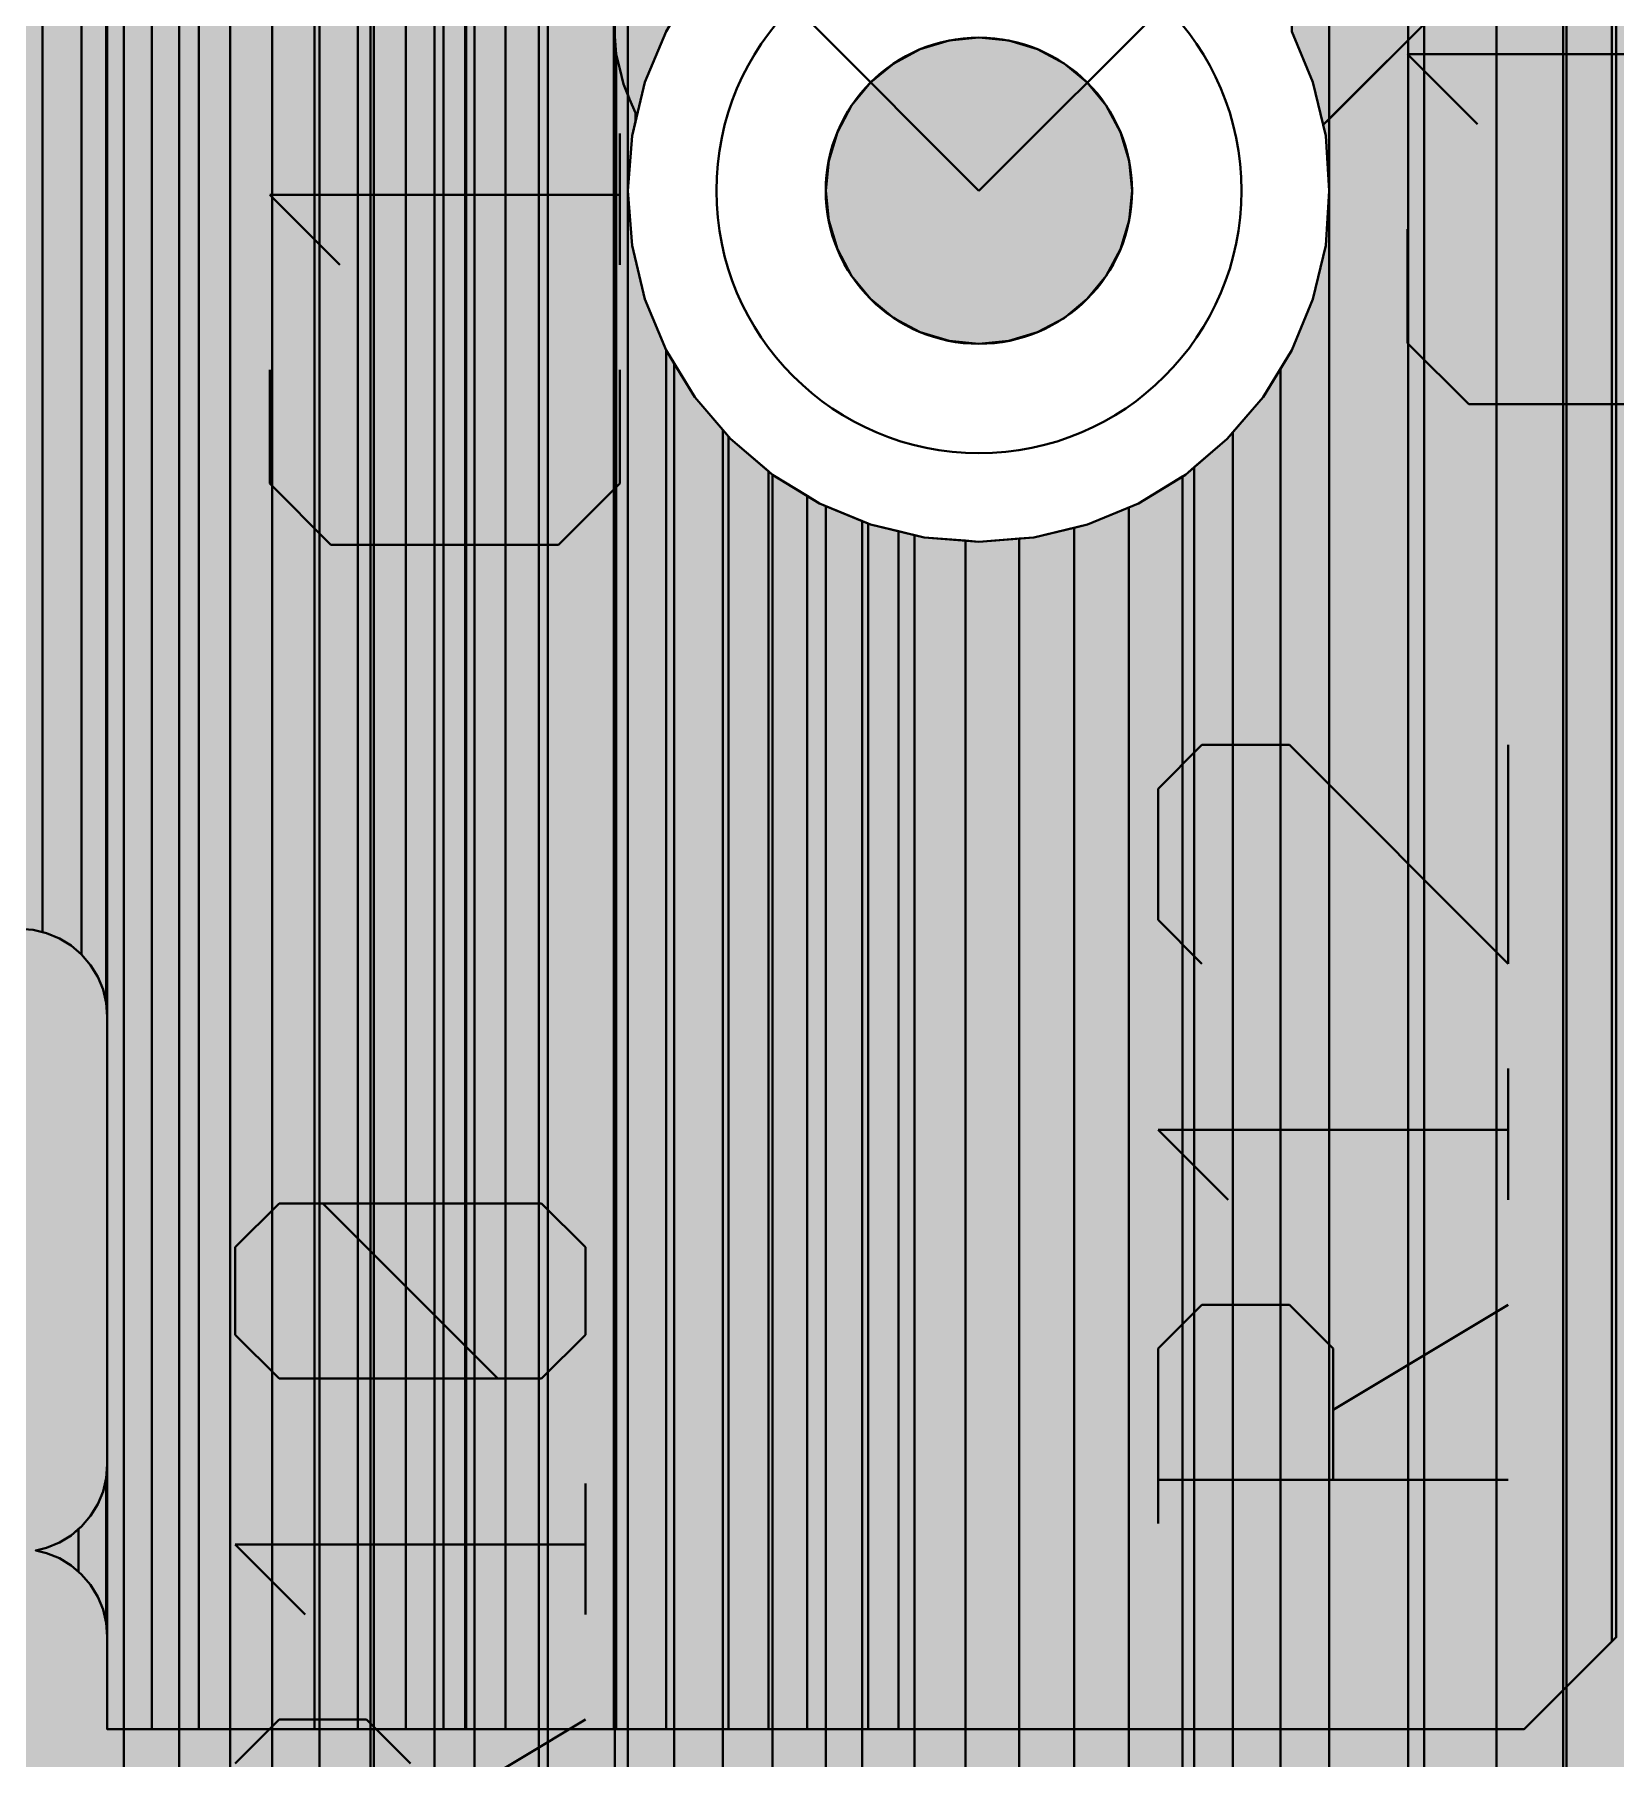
# Model space of a CAD drawing. Header units: millimetres. Extents: x 2 to 110, y 3 to 56.
# Drawn here: x 61.98 to 66.57, y 14.31 to 19.32 of the extents above; entities that cross this region are included whole.
import ezdxf

# ---------------------------------------------------------------- set-up
doc = ezdxf.new("R2010")
doc.units = ezdxf.units.MM
for name, color, linetype in [('bottom_copper', 7, 'Continuous'), ('drill_plated', 7, 'Continuous'), ('top_copper', 7, 'Continuous'), ('top_silk', 7, 'Continuous')]:
    doc.layers.add(name, color=color, linetype=linetype)

# ---------------------------------------------------------------- blocks, each defined once
blk = doc.blocks.new('Block29029')
at = {"layer": 'bottom_copper', "lineweight": 40}
for points in [[(1.3459, 0), (0.9682, 0), (0.9682, 51.435), (1.3459, 51.435), (1.3459, 0)], [(0.9682, 0), (0.9582, 0), (0.9582, 49.6506), (0.9682, 49.82), (0.9682, 0)], [(0.9582, 0), (0.7647, 0), (0.7647, 49.1835), (0.8535, 49.3284), (0.9185, 49.4854), (0.9582, 49.6506), (0.9582, 0)], [(0.7647, 0), (0.5548, 0), (0.5548, 48.9693), (0.6544, 49.0543), (0.7647, 49.1835), (0.7647, 0)], [(0.5548, 7.962), (0.5454, 8.1214), (0.5081, 8.2769), (0.5081, 48.9335), (0.5252, 48.944), (0.5548, 48.9693), (0.5548, 7.962)], [(0.5081, 8.2769), (0.4469, 8.4247), (0.3633, 8.561), (0.2788, 8.6599), (0.2788, 48.8132), (0.3803, 48.8552), (0.5081, 48.9335), (0.5081, 8.2769)], [(0.2788, 15.328), (0.2694, 15.4874), (0.2321, 15.6429), (0.1709, 15.7907), (0.1709, 48.7776), (0.2233, 48.7902), (0.2788, 48.8132), (0.2788, 15.328)], [(0.2788, 8.6599), (0.2594, 8.6826), (0.1378, 8.7865), (0.1378, 14.8113), (0.1709, 14.8653), (0.2321, 15.0131), (0.2694, 15.1686), (0.2788, 15.328), (0.2788, 8.6599)], [(0.1378, 8.7865), (0.0015, 8.8701), (0, 8.8707), (0, 14.6268), (0.0873, 14.729), (0.1378, 14.8113), (0.1378, 8.7865)], [(0, 8.8707), (-0.113, 8.9175), (-0.113, 14.525), (-0.0166, 14.6074), (0, 14.6268), (0, 8.8707)]]:
    blk.add_hatch(color=7, dxfattribs=at).paths.add_polyline_path(points, flags=0)
at = {"layer": 'bottom_copper', "color": 7, "lineweight": 40}
for points in [[(1.3459, 0), (0.9682, 0), (0.9682, 51.435), (1.3459, 51.435), (1.3459, 0)], [(0.9682, 0), (0.9582, 0), (0.9582, 49.6506), (0.9682, 49.82), (0.9682, 0)], [(0.9582, 0), (0.7647, 0), (0.7647, 49.1835), (0.8535, 49.3284), (0.9185, 49.4854), (0.9582, 49.6506), (0.9582, 0)], [(0.7647, 0), (0.5548, 0), (0.5548, 48.9693), (0.6544, 49.0543), (0.7647, 49.1835), (0.7647, 0)], [(0.5548, 7.962), (0.5454, 8.1214), (0.5081, 8.2769), (0.5081, 48.9335), (0.5252, 48.944), (0.5548, 48.9693), (0.5548, 7.962)], [(0.5081, 8.2769), (0.4469, 8.4247), (0.3633, 8.561), (0.2788, 8.6599), (0.2788, 48.8132), (0.3803, 48.8552), (0.5081, 48.9335), (0.5081, 8.2769)], [(0.2788, 15.328), (0.2694, 15.4874), (0.2321, 15.6429), (0.1709, 15.7907), (0.1709, 48.7776), (0.2233, 48.7902), (0.2788, 48.8132), (0.2788, 15.328)], [(0.2788, 8.6599), (0.2594, 8.6826), (0.1378, 8.7865), (0.1378, 14.8113), (0.1709, 14.8653), (0.2321, 15.0131), (0.2694, 15.1686), (0.2788, 15.328), (0.2788, 8.6599)], [(0.1378, 8.7865), (0.0015, 8.8701), (0, 8.8707), (0, 14.6268), (0.0873, 14.729), (0.1378, 14.8113), (0.1378, 8.7865)], [(0, 8.8707), (-0.113, 8.9175), (-0.113, 14.525), (-0.0166, 14.6074), (0, 14.6268), (0, 8.8707)]]:
    blk.add_lwpolyline(points, close=True, dxfattribs=at)
blk = doc.blocks.new('Block30709')
at = {"layer": 'bottom_copper', "lineweight": 40}
for points in [[(1.0695, 0), (1.0431, 0), (1.0431, 48.944), (1.0695, 48.9665), (1.0695, 0)], [(1.0431, 0), (0.8566, 0), (0.8566, 48.838), (0.8982, 48.8552), (1.0431, 48.944), (1.0431, 0)], [(0.8566, 0), (0.7412, 0), (0.7412, 38.2971), (0.7487, 38.3093), (0.8099, 38.4571), (0.8472, 38.6126), (0.8566, 38.772), (0.8566, 0)], [(0.7412, 0), (0.5646, 0), (0.5646, 38.0554), (0.6651, 38.173), (0.7412, 38.2971), (0.7412, 0)], [(1.2641, 0), (1.0695, 0), (1.0695, 23.202), (1.082, 23.0426), (1.1193, 22.8871), (1.1805, 22.7393), (1.2641, 22.603), (1.2641, 0)], [(1.3016, 0), (1.2641, 0), (1.2641, 22.603), (1.3016, 22.5591), (1.3016, 0)], [(1.4364, 15.8295), (1.4126, 15.7907), (1.3514, 15.6429), (1.3141, 15.4874), (1.3016, 15.328), (1.3016, 22.5591), (1.368, 22.4814), (1.4364, 22.423), (1.4364, 15.8295)], [(0.5646, 0), (0.5552, 0), (0.5552, 18.4706), (0.5646, 18.63), (0.5646, 0)], [(0.5552, 0), (0.4066, 0), (0.4066, 18.0856), (0.4567, 18.1673), (0.5179, 18.3151), (0.5552, 18.4706), (0.5552, 0)], [(0.4066, 0), (0.2692, 0), (0.2692, 17.9094), (0.3731, 18.031), (0.4066, 18.0856), (0.4066, 0)], [(0.2692, 0), (0.1476, 0), (0.1476, 17.8055), (0.2692, 17.9094), (0.2692, 0)], [(0.1476, 0), (0, 0), (0, 17.7172), (0.0113, 17.7219), (0.1476, 17.8055), (0.1476, 0)], [(0, 0), (-0.161, 0), (-0.161, 17.6549), (-0.1365, 17.6607), (0, 17.7172), (0, 0)], [(1.4364, 0), (1.3016, 0), (1.3016, 15.328), (1.3141, 15.1686), (1.3514, 15.0131), (1.4126, 14.8653), (1.4364, 14.8265), (1.4364, 0)], [(1.5776, 0), (1.4364, 0), (1.4364, 14.8265), (1.4962, 14.729), (1.5776, 14.6337), (1.5776, 0)], [(1.7217, 8.4787), (1.6886, 8.4247), (1.6274, 8.2769), (1.5901, 8.1214), (1.5776, 7.962), (1.5776, 14.6337), (1.6001, 14.6074), (1.7217, 14.5035), (1.7217, 8.4787)], [(2.9449, 8.9175), (2.9116, 8.9313), (2.9116, 14.4985), (2.9197, 14.5035), (2.9449, 14.525), (2.9449, 8.9175)], [(1.8761, 8.6826), (1.7722, 8.561), (1.7217, 8.4787), (1.7217, 14.5035), (1.858, 14.4199), (1.8761, 14.4124), (1.8761, 8.6826)], [(2.9116, 8.9313), (2.7561, 8.9686), (2.7561, 14.4086), (2.7834, 14.4199), (2.9116, 14.4985), (2.9116, 8.9313)], [(1.9818, 8.7729), (1.8761, 8.6826), (1.8761, 14.4124), (1.9818, 14.3686), (1.9818, 8.7729)], [(2.134, 8.8701), (1.9977, 8.7865), (1.9818, 8.7729), (1.9818, 14.3686), (2.0058, 14.3587), (2.134, 14.3279), (2.134, 8.8701)], [(2.7561, 8.9686), (2.5967, 8.9811), (2.5967, 14.3494), (2.6356, 14.3587), (2.7561, 14.4086), (2.7561, 8.9686)], [(2.2818, 8.9313), (2.134, 8.8701), (2.134, 14.3279), (2.1613, 14.3214), (2.2818, 14.312), (2.2818, 8.9313)], [(2.4373, 8.9686), (2.2818, 8.9313), (2.2818, 14.312), (2.3207, 14.3089), (2.4373, 14.318), (2.4373, 8.9686)], [(2.5967, 8.9811), (2.4373, 8.9686), (2.4373, 14.318), (2.4801, 14.3214), (2.5967, 14.3494), (2.5967, 8.9811)]]:
    blk.add_hatch(color=7, dxfattribs=at).paths.add_polyline_path(points, flags=0)
at = {"layer": 'bottom_copper', "color": 7, "lineweight": 40}
for points in [[(1.0695, 0), (1.0431, 0), (1.0431, 48.944), (1.0695, 48.9665), (1.0695, 0)], [(1.0431, 0), (0.8566, 0), (0.8566, 48.838), (0.8982, 48.8552), (1.0431, 48.944), (1.0431, 0)], [(0.8566, 0), (0.7412, 0), (0.7412, 38.2971), (0.7487, 38.3093), (0.8099, 38.4571), (0.8472, 38.6126), (0.8566, 38.772), (0.8566, 0)], [(0.7412, 0), (0.5646, 0), (0.5646, 38.0554), (0.6651, 38.173), (0.7412, 38.2971), (0.7412, 0)], [(1.2641, 0), (1.0695, 0), (1.0695, 23.202), (1.082, 23.0426), (1.1193, 22.8871), (1.1805, 22.7393), (1.2641, 22.603), (1.2641, 0)], [(1.3016, 0), (1.2641, 0), (1.2641, 22.603), (1.3016, 22.5591), (1.3016, 0)], [(1.4364, 15.8295), (1.4126, 15.7907), (1.3514, 15.6429), (1.3141, 15.4874), (1.3016, 15.328), (1.3016, 22.5591), (1.368, 22.4814), (1.4364, 22.423), (1.4364, 15.8295)], [(0.5646, 0), (0.5552, 0), (0.5552, 18.4706), (0.5646, 18.63), (0.5646, 0)], [(0.5552, 0), (0.4066, 0), (0.4066, 18.0856), (0.4567, 18.1673), (0.5179, 18.3151), (0.5552, 18.4706), (0.5552, 0)], [(0.4066, 0), (0.2692, 0), (0.2692, 17.9094), (0.3731, 18.031), (0.4066, 18.0856), (0.4066, 0)], [(0.2692, 0), (0.1476, 0), (0.1476, 17.8055), (0.2692, 17.9094), (0.2692, 0)], [(0.1476, 0), (0, 0), (0, 17.7172), (0.0113, 17.7219), (0.1476, 17.8055), (0.1476, 0)], [(0, 0), (-0.161, 0), (-0.161, 17.6549), (-0.1365, 17.6607), (0, 17.7172), (0, 0)], [(1.4364, 0), (1.3016, 0), (1.3016, 15.328), (1.3141, 15.1686), (1.3514, 15.0131), (1.4126, 14.8653), (1.4364, 14.8265), (1.4364, 0)], [(1.5776, 0), (1.4364, 0), (1.4364, 14.8265), (1.4962, 14.729), (1.5776, 14.6337), (1.5776, 0)], [(1.7217, 8.4787), (1.6886, 8.4247), (1.6274, 8.2769), (1.5901, 8.1214), (1.5776, 7.962), (1.5776, 14.6337), (1.6001, 14.6074), (1.7217, 14.5035), (1.7217, 8.4787)], [(2.9449, 8.9175), (2.9116, 8.9313), (2.9116, 14.4985), (2.9197, 14.5035), (2.9449, 14.525), (2.9449, 8.9175)], [(1.8761, 8.6826), (1.7722, 8.561), (1.7217, 8.4787), (1.7217, 14.5035), (1.858, 14.4199), (1.8761, 14.4124), (1.8761, 8.6826)], [(2.9116, 8.9313), (2.7561, 8.9686), (2.7561, 14.4086), (2.7834, 14.4199), (2.9116, 14.4985), (2.9116, 8.9313)], [(1.9818, 8.7729), (1.8761, 8.6826), (1.8761, 14.4124), (1.9818, 14.3686), (1.9818, 8.7729)], [(2.134, 8.8701), (1.9977, 8.7865), (1.9818, 8.7729), (1.9818, 14.3686), (2.0058, 14.3587), (2.134, 14.3279), (2.134, 8.8701)], [(2.7561, 8.9686), (2.5967, 8.9811), (2.5967, 14.3494), (2.6356, 14.3587), (2.7561, 14.4086), (2.7561, 8.9686)], [(2.2818, 8.9313), (2.134, 8.8701), (2.134, 14.3279), (2.1613, 14.3214), (2.2818, 14.312), (2.2818, 8.9313)], [(2.4373, 8.9686), (2.2818, 8.9313), (2.2818, 14.312), (2.3207, 14.3089), (2.4373, 14.318), (2.4373, 8.9686)], [(2.5967, 8.9811), (2.4373, 8.9686), (2.4373, 14.318), (2.4801, 14.3214), (2.5967, 14.3494), (2.5967, 8.9811)]]:
    blk.add_lwpolyline(points, close=True, dxfattribs=at)
blk = doc.blocks.new('Block31007')
at = {"layer": 'bottom_copper', "lineweight": 40}
blk.add_hatch(color=7, dxfattribs=at).paths.add_polyline_path([(1.2132, 0), (0.073, 0), (0.073, 18.0722), (0.0983, 18.031), (0.2022, 17.9094), (0.3238, 17.8055), (0.4601, 17.7219), (0.6079, 17.6607), (0.7634, 17.6234), (0.9228, 17.6109), (1.0822, 17.6234), (1.2132, 17.6549), (1.2132, 0)], flags=0)
at = {"layer": 'bottom_copper', "color": 7, "lineweight": 40}
blk.add_lwpolyline([(1.2132, 0), (0.073, 0), (0.073, 18.0722), (0.0983, 18.031), (0.2022, 17.9094), (0.3238, 17.8055), (0.4601, 17.7219), (0.6079, 17.6607), (0.7634, 17.6234), (0.9228, 17.6109), (1.0822, 17.6234), (1.2132, 17.6549), (1.2132, 0)], close=True, dxfattribs=at)
blk = doc.blocks.new('Block97784')
at = {"layer": 'top_copper', "lineweight": 40}
for points in [[(0.8333, 0.267), (0.8211, 0.2548), (0.8211, 5.5815), (0.8258, 5.6008), (0.8333, 5.6321), (0.8333, 0.267)], [(0.8211, 0.2548), (0.5663, 0), (0, 0), (0, 4.6745), (0.6642, 5.3386), (0.6813, 5.3532), (0.7396, 5.4215), (0.7573, 5.4504), (0.7867, 5.4983), (0.7989, 5.5279), (0.8211, 5.5814), (0.8211, 0.2548)], [(0, 4.4668), (-0.0094, 4.6262), (-0.0169, 4.6576), (0, 4.6745), (0, 4.4668)], [(0, 0), (-1.2497, 0), (-1.2497, 3.478), (-1.1754, 3.4602), (-1.016, 3.4477), (-0.8566, 3.4602), (-0.7011, 3.4975), (-0.5533, 3.5587), (-0.417, 3.6423), (-0.2954, 3.7462), (-0.1915, 3.8678), (-0.1079, 4.0041), (-0.0467, 4.1519), (-0.0094, 4.3074), (0, 4.4668), (0, 0)]]:
    blk.add_hatch(color=7, dxfattribs=at).paths.add_polyline_path(points, flags=0)
at = {"layer": 'top_copper', "color": 7, "lineweight": 40}
for points in [[(0.8333, 0.267), (0.8211, 0.2548), (0.8211, 5.5815), (0.8258, 5.6008), (0.8333, 5.6321), (0.8333, 0.267)], [(0.8211, 0.2548), (0.5663, 0), (0, 0), (0, 4.6745), (0.6642, 5.3386), (0.6813, 5.3532), (0.7396, 5.4215), (0.7573, 5.4504), (0.7867, 5.4983), (0.7989, 5.5279), (0.8211, 5.5814), (0.8211, 0.2548)], [(0, 4.4668), (-0.0094, 4.6262), (-0.0169, 4.6576), (0, 4.6745), (0, 4.4668)], [(0, 0), (-1.2497, 0), (-1.2497, 3.478), (-1.1754, 3.4602), (-1.016, 3.4477), (-0.8566, 3.4602), (-0.7011, 3.4975), (-0.5533, 3.5587), (-0.417, 3.6423), (-0.2954, 3.7462), (-0.1915, 3.8678), (-0.1079, 4.0041), (-0.0467, 4.1519), (-0.0094, 4.3074), (0, 4.4668), (0, 0)]]:
    blk.add_lwpolyline(points, close=True, dxfattribs=at)
blk = doc.blocks.new('Block110843')
at = {"layer": 'top_copper', "lineweight": 40}
for points in [[(9.5618, -13.0906), (9.4219, -13.0906), (9.4219, -5.6367), (9.4592, -5.4812), (9.4648, -5.3853), (9.5618, -5.3853), (9.5618, -13.0906)], [(9.6705, -13.0906), (9.5618, -13.0906), (9.5618, -5.3853), (9.6705, -5.3853), (9.6705, -13.0906)], [(9.734, -13.0906), (9.6705, -13.0906), (9.6705, -5.3853), (9.734, -5.3853), (9.734, -13.0906)], [(9.4219, -13.0906), (9.2969, -13.0906), (9.2968, -5.8887), (9.3607, -5.7845), (9.4219, -5.6367), (9.4219, -13.0906)], [(9.2968, -13.0906), (9.1732, -13.0906), (9.1732, -6.0424), (9.2771, -5.9208), (9.2968, -5.8887), (9.2968, -13.0906)], [(9.1732, -13.0906), (8.9608, -13.0906), (8.9608, -6.202), (9.0516, -6.1463), (9.1732, -6.0424), (9.1732, -13.0906)], [(8.9608, -13.0906), (8.8249, -13.0906), (8.8249, -6.2673), (8.9153, -6.2299), (8.9608, -6.202), (8.9608, -13.0906)], [(8.8249, -13.0906), (8.6953, -13.0906), (8.6953, -6.3084), (8.7675, -6.2911), (8.8249, -6.2673), (8.8249, -13.0906)], [(8.5068, -10.7765), (8.4804, -10.7701), (8.4405, -10.767), (8.4305, -10.7678), (8.3547, -10.7678), (8.3547, -6.3332), (8.4526, -6.3409), (8.5068, -6.3366), (8.5068, -10.7765)], [(8.6207, -10.8416), (8.5903, -10.8157), (8.5562, -10.7948), (8.5192, -10.7795), (8.5068, -10.7765), (8.5068, -6.3366), (8.612, -6.3284), (8.6207, -6.3263), (8.6207, -10.8416)], [(8.6922, -10.9819), (8.6828, -10.9431), (8.6675, -10.9061), (8.6466, -10.872), (8.6207, -10.8416), (8.6207, -6.3263), (8.6922, -6.3092), (8.6922, -10.9819)], [(8.6953, -11.0218), (8.6922, -10.982), (8.6922, -6.3092), (8.6953, -6.3084), (8.6953, -11.0218)], [(9.7371, -13.0906), (9.734, -13.0906), (9.734, -7.2636), (9.7371, -7.3034), (9.7371, -13.0906)], [(9.8507, -13.0906), (9.7371, -13.0906), (9.7371, -7.3035), (9.7465, -7.3423), (9.7618, -7.3793), (9.7827, -7.4134), (9.8086, -7.4438), (9.839, -7.4697), (9.8507, -7.4769), (9.8507, -13.0906)], [(9.9735, -13.0906), (9.8507, -13.0906), (9.8507, -7.4769), (9.8731, -7.4906), (9.9101, -7.5059), (9.9489, -7.5153), (9.9735, -7.5172), (9.9735, -13.0906)], [(10.1653, -13.0906), (9.9735, -13.0906), (9.9735, -7.5172), (9.9888, -7.5184), (9.9988, -7.5176), (10.1653, -7.5176), (10.1653, -13.0906)], [(10.1724, -13.0906), (10.1653, -13.0906), (10.1653, -8.1375), (10.1724, -8.2272), (10.1724, -13.0906)], [(10.2056, -13.0906), (10.1724, -13.0906), (10.1724, -8.2273), (10.1825, -8.2695), (10.1934, -8.3147), (10.2056, -8.3443), (10.2056, -13.0906)], [(10.2278, -8.424), (10.2181, -8.4644), (10.2056, -8.6238), (10.2056, -8.3443), (10.2111, -8.3576), (10.2278, -8.3978), (10.2278, -8.424)], [(10.2278, -8.424), (10.2278, -8.3979), (10.2323, -8.4052), (10.2278, -8.424)], [(10.3166, -13.0906), (10.2056, -13.0906), (10.2056, -8.6238), (10.2181, -8.7832), (10.2554, -8.9387), (10.3166, -9.0865), (10.3166, -13.0906)], [(10.4982, -13.0906), (10.3166, -13.0906), (10.3166, -9.0865), (10.4002, -9.2228), (10.4982, -9.3375), (10.4982, -13.0906)], [(10.6142, -13.0906), (10.4982, -13.0906), (10.4982, -9.3375), (10.5041, -9.3444), (10.6142, -9.4385), (10.6142, -13.0906)], [(10.7265, -13.0906), (10.6142, -13.0906), (10.6142, -9.4385), (10.6257, -9.4483), (10.7265, -9.5101), (10.7265, -13.0906)], [(10.9036, -13.0906), (10.7265, -13.0906), (10.7265, -9.5101), (10.762, -9.5319), (10.9036, -9.5905), (10.9036, -13.0906)], [(10.991, -13.0906), (10.9036, -13.0906), (10.9036, -9.5905), (10.9098, -9.5931), (10.991, -9.6126), (10.991, -13.0906)], [(8.6953, -12.3218), (8.6945, -12.3118), (8.6945, -11.0317), (8.6953, -11.0218), (8.6953, -12.3218)], [(8.6922, -12.7818), (8.6828, -12.7429), (8.6675, -12.706), (8.6466, -12.6719), (8.6207, -12.6415), (8.612, -12.6341), (8.612, -12.5093), (8.6207, -12.5019), (8.6466, -12.4715), (8.6675, -12.4374), (8.6828, -12.4005), (8.6922, -12.3616), (8.6922, -12.7818)], [(8.6953, -12.8216), (8.6922, -12.7819), (8.6922, -12.3616), (8.6953, -12.3218), (8.6953, -12.8216)], [(8.612, -12.6341), (8.5903, -12.6155), (8.5562, -12.5946), (8.5192, -12.5793), (8.4875, -12.5717), (8.5192, -12.5641), (8.5562, -12.5488), (8.5903, -12.5279), (8.612, -12.5093), (8.612, -12.6341)], [(8.6953, -13.0906), (8.6945, -13.0906), (8.6945, -12.8316), (8.6953, -12.8216), (8.6953, -13.0906)]]:
    blk.add_hatch(color=7, dxfattribs=at).paths.add_polyline_path(points, flags=0)
at = {"layer": 'top_copper', "color": 7, "lineweight": 40}
for points in [[(9.5618, -13.0906), (9.4219, -13.0906), (9.4219, -5.6367), (9.4592, -5.4812), (9.4648, -5.3853), (9.5618, -5.3853), (9.5618, -13.0906)], [(9.6705, -13.0906), (9.5618, -13.0906), (9.5618, -5.3853), (9.6705, -5.3853), (9.6705, -13.0906)], [(9.734, -13.0906), (9.6705, -13.0906), (9.6705, -5.3853), (9.734, -5.3853), (9.734, -13.0906)], [(9.4219, -13.0906), (9.2969, -13.0906), (9.2968, -5.8887), (9.3607, -5.7845), (9.4219, -5.6367), (9.4219, -13.0906)], [(9.2968, -13.0906), (9.1732, -13.0906), (9.1732, -6.0424), (9.2771, -5.9208), (9.2968, -5.8887), (9.2968, -13.0906)], [(9.1732, -13.0906), (8.9608, -13.0906), (8.9608, -6.202), (9.0516, -6.1463), (9.1732, -6.0424), (9.1732, -13.0906)], [(8.9608, -13.0906), (8.8249, -13.0906), (8.8249, -6.2673), (8.9153, -6.2299), (8.9608, -6.202), (8.9608, -13.0906)], [(8.8249, -13.0906), (8.6953, -13.0906), (8.6953, -6.3084), (8.7675, -6.2911), (8.8249, -6.2673), (8.8249, -13.0906)], [(8.5068, -10.7765), (8.4804, -10.7701), (8.4405, -10.767), (8.4305, -10.7678), (8.3547, -10.7678), (8.3547, -6.3332), (8.4526, -6.3409), (8.5068, -6.3366), (8.5068, -10.7765)], [(8.6207, -10.8416), (8.5903, -10.8157), (8.5562, -10.7948), (8.5192, -10.7795), (8.5068, -10.7765), (8.5068, -6.3366), (8.612, -6.3284), (8.6207, -6.3263), (8.6207, -10.8416)], [(8.6922, -10.9819), (8.6828, -10.9431), (8.6675, -10.9061), (8.6466, -10.872), (8.6207, -10.8416), (8.6207, -6.3263), (8.6922, -6.3092), (8.6922, -10.9819)], [(8.6953, -11.0218), (8.6922, -10.982), (8.6922, -6.3092), (8.6953, -6.3084), (8.6953, -11.0218)], [(9.7371, -13.0906), (9.734, -13.0906), (9.734, -7.2636), (9.7371, -7.3034), (9.7371, -13.0906)], [(9.8507, -13.0906), (9.7371, -13.0906), (9.7371, -7.3035), (9.7465, -7.3423), (9.7618, -7.3793), (9.7827, -7.4134), (9.8086, -7.4438), (9.839, -7.4697), (9.8507, -7.4769), (9.8507, -13.0906)], [(9.9735, -13.0906), (9.8507, -13.0906), (9.8507, -7.4769), (9.8731, -7.4906), (9.9101, -7.5059), (9.9489, -7.5153), (9.9735, -7.5172), (9.9735, -13.0906)], [(10.1653, -13.0906), (9.9735, -13.0906), (9.9735, -7.5172), (9.9888, -7.5184), (9.9988, -7.5176), (10.1653, -7.5176), (10.1653, -13.0906)], [(10.1724, -13.0906), (10.1653, -13.0906), (10.1653, -8.1375), (10.1724, -8.2272), (10.1724, -13.0906)], [(10.2056, -13.0906), (10.1724, -13.0906), (10.1724, -8.2273), (10.1825, -8.2695), (10.1934, -8.3147), (10.2056, -8.3443), (10.2056, -13.0906)], [(10.2278, -8.424), (10.2181, -8.4644), (10.2056, -8.6238), (10.2056, -8.3443), (10.2111, -8.3576), (10.2278, -8.3978), (10.2278, -8.424)], [(10.2278, -8.424), (10.2278, -8.3979), (10.2323, -8.4052), (10.2278, -8.424)], [(10.3166, -13.0906), (10.2056, -13.0906), (10.2056, -8.6238), (10.2181, -8.7832), (10.2554, -8.9387), (10.3166, -9.0865), (10.3166, -13.0906)], [(10.4982, -13.0906), (10.3166, -13.0906), (10.3166, -9.0865), (10.4002, -9.2228), (10.4982, -9.3375), (10.4982, -13.0906)], [(10.6142, -13.0906), (10.4982, -13.0906), (10.4982, -9.3375), (10.5041, -9.3444), (10.6142, -9.4385), (10.6142, -13.0906)], [(10.7265, -13.0906), (10.6142, -13.0906), (10.6142, -9.4385), (10.6257, -9.4483), (10.7265, -9.5101), (10.7265, -13.0906)], [(10.9036, -13.0906), (10.7265, -13.0906), (10.7265, -9.5101), (10.762, -9.5319), (10.9036, -9.5905), (10.9036, -13.0906)], [(10.991, -13.0906), (10.9036, -13.0906), (10.9036, -9.5905), (10.9098, -9.5931), (10.991, -9.6126), (10.991, -13.0906)], [(8.6953, -12.3218), (8.6945, -12.3118), (8.6945, -11.0317), (8.6953, -11.0218), (8.6953, -12.3218)], [(8.6922, -12.7818), (8.6828, -12.7429), (8.6675, -12.706), (8.6466, -12.6719), (8.6207, -12.6415), (8.612, -12.6341), (8.612, -12.5093), (8.6207, -12.5019), (8.6466, -12.4715), (8.6675, -12.4374), (8.6828, -12.4005), (8.6922, -12.3616), (8.6922, -12.7818)], [(8.6953, -12.8216), (8.6922, -12.7819), (8.6922, -12.3616), (8.6953, -12.3218), (8.6953, -12.8216)], [(8.612, -12.6341), (8.5903, -12.6155), (8.5562, -12.5946), (8.5192, -12.5793), (8.4875, -12.5717), (8.5192, -12.5641), (8.5562, -12.5488), (8.5903, -12.5279), (8.612, -12.5093), (8.612, -12.6341)], [(8.6953, -13.0906), (8.6945, -13.0906), (8.6945, -12.8316), (8.6953, -12.8216), (8.6953, -13.0906)]]:
    blk.add_lwpolyline(points, close=True, dxfattribs=at)

msp = doc.modelspace()

# ---------------------------------------------------------------- hatches: boundary and pattern name
at = {"layer": 'bottom_copper', "lineweight": 40}
msp.add_hatch(color=7, dxfattribs=at).paths.add_polyline_path([(65.1601, 18.7793), (65.1348, 18.6959), (65.0937, 18.619), (65.0384, 18.5517), (64.9711, 18.4964), (64.8942, 18.4553), (64.8108, 18.43), (64.7241, 18.4215), (64.6374, 18.43), (64.554, 18.4553), (64.4771, 18.4964), (64.4098, 18.5517), (64.3545, 18.619), (64.3134, 18.6959), (64.2881, 18.7793), (64.2796, 18.866), (64.2881, 18.9527), (64.3134, 19.0361), (64.3545, 19.113), (64.4098, 19.1803), (64.4771, 19.2356), (64.554, 19.2767), (64.6374, 19.302), (64.7241, 19.3105), (64.8108, 19.302), (64.8942, 19.2767), (64.9711, 19.2356), (65.0384, 19.1803), (65.0937, 19.113), (65.1348, 19.0361), (65.1601, 18.9527), (65.1686, 18.866), (65.1601, 18.7793)], flags=0)
at = {"layer": 'drill_plated', "lineweight": 40}
msp.add_hatch(color=7, dxfattribs=at).paths.add_polyline_path([(65.1601, 18.7793), (65.1348, 18.6959), (65.0937, 18.619), (65.0384, 18.5517), (64.9711, 18.4964), (64.8942, 18.4553), (64.8108, 18.43), (64.7241, 18.4215), (64.6374, 18.43), (64.554, 18.4553), (64.4771, 18.4964), (64.4098, 18.5517), (64.3545, 18.619), (64.3134, 18.6959), (64.2881, 18.7793), (64.2796, 18.866), (64.2881, 18.9527), (64.3134, 19.0361), (64.3545, 19.113), (64.4098, 19.1803), (64.4771, 19.2356), (64.554, 19.2767), (64.6374, 19.302), (64.7241, 19.3105), (64.8108, 19.302), (64.8942, 19.2767), (64.9711, 19.2356), (65.0384, 19.1803), (65.0937, 19.113), (65.1348, 19.0361), (65.1601, 18.9527), (65.1686, 18.866), (65.1601, 18.7793)], flags=0)
at = {"layer": 'top_copper', "lineweight": 40}
msp.add_hatch(color=7, dxfattribs=at).paths.add_polyline_path([(65.1601, 18.7793), (65.1348, 18.6959), (65.0937, 18.619), (65.0384, 18.5517), (64.9711, 18.4964), (64.8942, 18.4553), (64.8108, 18.43), (64.7241, 18.4215), (64.6374, 18.43), (64.554, 18.4553), (64.4771, 18.4964), (64.4098, 18.5517), (64.3545, 18.619), (64.3134, 18.6959), (64.2881, 18.7793), (64.2796, 18.866), (64.2881, 18.9527), (64.3134, 19.0361), (64.3545, 19.113), (64.4098, 19.1803), (64.4771, 19.2356), (64.554, 19.2767), (64.6374, 19.302), (64.7241, 19.3105), (64.8108, 19.302), (64.8942, 19.2767), (64.9711, 19.2356), (65.0384, 19.1803), (65.0937, 19.113), (65.1348, 19.0361), (65.1601, 18.9527), (65.1686, 18.866), (65.1601, 18.7793)], flags=0)

# ---------------------------------------------------------------- linework, layer by layer
at = {"layer": 'bottom_copper', "color": 7, "lineweight": 40}
for p, q in [((62.2424, 3.538), (62.2424, 21.1929)), ((62.2424, 21.1929), (62.2424, 3.538)), ((63.816, 19.3287), (63.7548, 19.1809)), ((65.6934, 19.1809), (65.6322, 19.3287)), ((63.7548, 19.1809), (63.7175, 19.0254)), ((65.7307, 19.0254), (65.6934, 19.1809)), ((63.7175, 19.0254), (63.705, 18.866)), ((65.7401, 18.866), (65.7307, 19.0254)), ((63.705, 18.866), (63.7175, 18.7066)), ((65.7307, 18.7066), (65.7401, 18.866)), ((63.7175, 18.7066), (63.7548, 18.5511)), ((65.6934, 18.5511), (65.7307, 18.7066)), ((63.7548, 18.5511), (63.816, 18.4033)), ((65.6322, 18.4033), (65.6934, 18.5511)), ((63.816, 18.4033), (63.8996, 18.267)), ((65.5486, 18.267), (65.6322, 18.4033)), ((63.8996, 18.267), (64.0035, 18.1454)), ((65.4447, 18.1454), (65.5486, 18.267)), ((64.0035, 18.1454), (64.1251, 18.0415)), ((65.3483, 18.063), (65.4447, 18.1454)), ((64.1251, 18.0415), (64.2614, 17.9579)), ((65.1868, 17.9579), (65.3231, 18.0415)), ((65.3231, 18.0415), (65.3483, 18.063)), ((65.3483, 12.4555), (65.3483, 18.063)), ((65.3483, 18.063), (65.3483, 12.4555)), ((64.2614, 17.9579), (64.4092, 17.8967)), ((65.039, 17.8967), (65.1868, 17.9579)), ((64.4092, 17.8967), (64.5647, 17.8594)), ((64.8835, 17.8594), (65.039, 17.8967)), ((64.5647, 17.8594), (64.7241, 17.8469)), ((64.7241, 17.8469), (64.8835, 17.8594))]:
    msp.add_line(p, q, dxfattribs=at)
msp.add_lwpolyline([(65.1601, 18.7793), (65.1348, 18.6959), (65.0937, 18.619), (65.0384, 18.5517), (64.9711, 18.4964), (64.8942, 18.4553), (64.8108, 18.43), (64.7241, 18.4215), (64.6374, 18.43), (64.554, 18.4553), (64.4771, 18.4964), (64.4098, 18.5517), (64.3545, 18.619), (64.3134, 18.6959), (64.2881, 18.7793), (64.2796, 18.866), (64.2881, 18.9527), (64.3134, 19.0361), (64.3545, 19.113), (64.4098, 19.1803), (64.4771, 19.2356), (64.554, 19.2767), (64.6374, 19.302), (64.7241, 19.3105), (64.8108, 19.302), (64.8942, 19.2767), (64.9711, 19.2356), (65.0384, 19.1803), (65.0937, 19.113), (65.1348, 19.0361), (65.1601, 18.9527), (65.1686, 18.866), (65.1601, 18.7793)], close=True, dxfattribs=at)
for major_axis in [(0.762, 0), (0.4445, 0)]:
    msp.add_ellipse((64.7241, 18.866), major_axis=major_axis, ratio=1, dxfattribs=at)
at = {"layer": 'drill_plated', "color": 7, "lineweight": 40}
msp.add_lwpolyline([(65.1601, 18.7793), (65.1348, 18.6959), (65.0937, 18.619), (65.0384, 18.5517), (64.9711, 18.4964), (64.8942, 18.4553), (64.8108, 18.43), (64.7241, 18.4215), (64.6374, 18.43), (64.554, 18.4553), (64.4771, 18.4964), (64.4098, 18.5517), (64.3545, 18.619), (64.3134, 18.6959), (64.2881, 18.7793), (64.2796, 18.866), (64.2881, 18.9527), (64.3134, 19.0361), (64.3545, 19.113), (64.4098, 19.1803), (64.4771, 19.2356), (64.554, 19.2767), (64.6374, 19.302), (64.7241, 19.3105), (64.8108, 19.302), (64.8942, 19.2767), (64.9711, 19.2356), (65.0384, 19.1803), (65.0937, 19.113), (65.1348, 19.0361), (65.1601, 18.9527), (65.1686, 18.866), (65.1601, 18.7793)], close=True, dxfattribs=at)
msp.add_ellipse((64.7241, 18.866), major_axis=(0.4445, 0), ratio=1, dxfattribs=at)
at = {"layer": 'top_copper', "color": 7, "lineweight": 40}
for p, q in [((66.016, 20.1578), (64.7241, 18.866)), ((65.7232, 19.0568), (66.4043, 19.7378)), ((63.6647, 19.3523), (63.6718, 19.2626)), ((64.238, 19.3522), (64.7241, 18.866)), ((63.6718, 19.2626), (63.6718, 19.2625)), ((63.6718, 19.2625), (63.6819, 19.2203)), ((63.6819, 19.2203), (63.6928, 19.1751)), ((63.6928, 19.1751), (63.7105, 19.1322)), ((63.7105, 19.1322), (63.7272, 19.092)), ((63.7317, 19.0846), (63.7175, 19.0254)), ((63.7272, 19.092), (63.7272, 19.0919)), ((63.7272, 19.0919), (63.7317, 19.0846)), ((63.7175, 19.0254), (63.705, 18.866)), ((65.7307, 19.0254), (65.7232, 19.0568)), ((65.7401, 18.866), (65.7307, 19.0254)), ((63.705, 18.866), (63.7175, 18.7066)), ((65.7307, 18.7066), (65.7401, 18.866)), ((63.7175, 18.7066), (63.7548, 18.5511)), ((65.6934, 18.5511), (65.7307, 18.7066)), ((63.7548, 18.5511), (63.816, 18.4033)), ((65.6322, 18.4033), (65.6934, 18.5511)), ((63.816, 18.4033), (63.8996, 18.267)), ((65.5486, 18.267), (65.6322, 18.4033)), ((63.8996, 18.267), (64.0035, 18.1454)), ((65.4447, 18.1454), (65.5486, 18.267)), ((64.0035, 18.1454), (64.1251, 18.0415)), ((65.3231, 18.0415), (65.4447, 18.1454)), ((64.1251, 18.0415), (64.2614, 17.9579)), ((65.1868, 17.9579), (65.3231, 18.0415)), ((64.2614, 17.9579), (64.4092, 17.8967)), ((65.039, 17.8967), (65.1868, 17.9579)), ((64.4092, 17.8967), (64.4904, 17.8772)), ((64.4904, 14.3992), (64.4904, 17.8772)), ((64.4904, 17.8772), (64.5647, 17.8594)), ((64.4904, 17.8772), (64.4904, 14.3992)), ((64.8835, 17.8594), (65.039, 17.8967)), ((64.5647, 17.8594), (64.7241, 17.8469)), ((64.7241, 17.8469), (64.8835, 17.8594)), ((62.0186, 16.7103), (61.9798, 16.7197)), ((62.0556, 16.695), (62.0186, 16.7103)), ((62.0897, 16.6741), (62.0556, 16.695)), ((62.1201, 16.6482), (62.0897, 16.6741)), ((62.146, 16.6178), (62.1201, 16.6482)), ((62.1669, 16.5837), (62.146, 16.6178)), ((62.1822, 16.5467), (62.1669, 16.5837)), ((62.1916, 16.5079), (62.1822, 16.5467)), ((62.1916, 16.5078), (62.1916, 16.5079)), ((62.1947, 16.468), (62.1916, 16.5078)), ((62.1939, 16.4581), (62.1947, 16.468)), ((62.1939, 15.178), (62.1939, 16.4581)), ((62.1916, 15.1282), (62.1947, 15.168)), ((62.1947, 15.168), (62.1939, 15.178)), ((62.1822, 15.0893), (62.1916, 15.1282)), ((62.1669, 15.0524), (62.1822, 15.0893)), ((62.1201, 14.9879), (62.146, 15.0183)), ((62.146, 15.0183), (62.1669, 15.0524)), ((62.0897, 14.9619), (62.1201, 14.9879)), ((61.9869, 14.9181), (62.0186, 14.9257)), ((62.0186, 14.9105), (61.9869, 14.9181)), ((62.0186, 14.9257), (62.0556, 14.941)), ((62.0556, 14.941), (62.0897, 14.9619)), ((62.0556, 14.8952), (62.0186, 14.9105)), ((62.0897, 14.8743), (62.0556, 14.8952)), ((62.1201, 14.8483), (62.0897, 14.8743)), ((62.146, 14.8179), (62.1201, 14.8483)), ((62.1669, 14.7838), (62.146, 14.8179)), ((62.1822, 14.7469), (62.1669, 14.7838)), ((62.1916, 14.708), (62.1822, 14.7469)), ((62.1916, 14.7079), (62.1916, 14.708)), ((62.1947, 14.6682), (62.1916, 14.7079)), ((62.1939, 14.6582), (62.1947, 14.6682)), ((66.5742, 14.667), (66.3064, 14.3992)), ((62.1939, 14.3992), (62.1939, 14.6582)), ((64.4904, 14.3992), (62.1939, 14.3992)), ((66.3064, 14.3992), (64.4904, 14.3992))]:
    msp.add_line(p, q, dxfattribs=at)
msp.add_lwpolyline([(65.1601, 18.7793), (65.1348, 18.6959), (65.0937, 18.619), (65.0384, 18.5517), (64.9711, 18.4964), (64.8942, 18.4553), (64.8108, 18.43), (64.7241, 18.4215), (64.6374, 18.43), (64.554, 18.4553), (64.4771, 18.4964), (64.4098, 18.5517), (64.3545, 18.619), (64.3134, 18.6959), (64.2881, 18.7793), (64.2796, 18.866), (64.2881, 18.9527), (64.3134, 19.0361), (64.3545, 19.113), (64.4098, 19.1803), (64.4771, 19.2356), (64.554, 19.2767), (64.6374, 19.302), (64.7241, 19.3105), (64.8108, 19.302), (64.8942, 19.2767), (64.9711, 19.2356), (65.0384, 19.1803), (65.0937, 19.113), (65.1348, 19.0361), (65.1601, 18.9527), (65.1686, 18.866), (65.1601, 18.7793)], close=True, dxfattribs=at)
for major_axis in [(0.762, 0), (0.4445, 0)]:
    msp.add_ellipse((64.7241, 18.866), major_axis=major_axis, ratio=1, dxfattribs=at)
at = {"layer": 'top_silk', "color": 7, "lineweight": 40}
for p, q in [((66.1712, 19.0588), (65.968, 19.262)), ((65.968, 19.262), (66.984, 19.262)), ((63.682, 18.6509), (63.682, 19.0319)), ((62.8692, 18.6509), (62.666, 18.8541)), ((62.666, 18.8541), (63.682, 18.8541)), ((65.968, 18.4238), (65.968, 18.754)), ((66.1458, 18.246), (65.968, 18.4238)), ((62.666, 18.0159), (62.666, 18.3461)), ((63.682, 18.0159), (63.682, 18.3461)), ((66.1458, 18.246), (66.8062, 18.246)), ((62.8438, 17.8381), (62.666, 18.0159)), ((63.5042, 17.8381), (63.682, 18.0159)), ((62.8438, 17.8381), (63.5042, 17.8381)), ((65.244, 17.1297), (65.371, 17.2567)), ((65.371, 17.2567), (65.625, 17.2567)), ((66.26, 16.6217), (65.625, 17.2567)), ((66.26, 16.6217), (66.26, 17.2567)), ((65.244, 16.7487), (65.244, 17.1297)), ((65.371, 16.6217), (65.244, 16.7487)), ((66.26, 15.9359), (66.26, 16.3169)), ((65.4472, 15.9359), (65.244, 16.1391)), ((65.244, 16.1391), (66.26, 16.1391)), ((62.5661, 15.7985), (62.6931, 15.9255)), ((62.6931, 15.9255), (63.4551, 15.9255)), ((63.3281, 15.4175), (62.8201, 15.9255)), ((63.5821, 15.7985), (63.4551, 15.9255)), ((62.5661, 15.5445), (62.5661, 15.7985)), ((63.5821, 15.5445), (63.5821, 15.7985)), ((65.244, 15.5041), (65.371, 15.6311)), ((65.371, 15.6311), (65.625, 15.6311)), ((65.752, 15.5041), (65.625, 15.6311)), ((65.752, 15.3263), (66.26, 15.6311)), ((62.6931, 15.4175), (62.5661, 15.5445)), ((63.4551, 15.4175), (63.5821, 15.5445)), ((65.244, 14.9961), (65.244, 15.5041)), ((65.752, 15.1231), (65.752, 15.5041)), ((62.6931, 15.4175), (63.4551, 15.4175)), ((65.244, 15.1231), (66.26, 15.1231)), ((63.5821, 14.7317), (63.5821, 15.1127)), ((62.7693, 14.7317), (62.5661, 14.9349)), ((62.5661, 14.9349), (63.5821, 14.9349)), ((62.5661, 14.2999), (62.6931, 14.4269)), ((62.6931, 14.4269), (62.9471, 14.4269)), ((63.0741, 14.2999), (62.9471, 14.4269)), ((63.0741, 14.1221), (63.5821, 14.4269))]:
    msp.add_line(p, q, dxfattribs=at)

# ---------------------------------------------------------------- block references
at = {"layer": 'bottom_copper'}
for name, p in [('Block30709', (62.4034, 3.538)), ('Block29029', (65.4613, 3.538)), ('Block31007', (61.0292, 3.538))]:
    msp.add_blockref(name, p, dxfattribs=at)
at = {"layer": 'top_copper'}
for name, p in [('Block110843', (53.4994, 27.4898)), ('Block97784', (65.7401, 14.3992))]:
    msp.add_blockref(name, p, dxfattribs=at)

doc.saveas('drawing.dxf')
